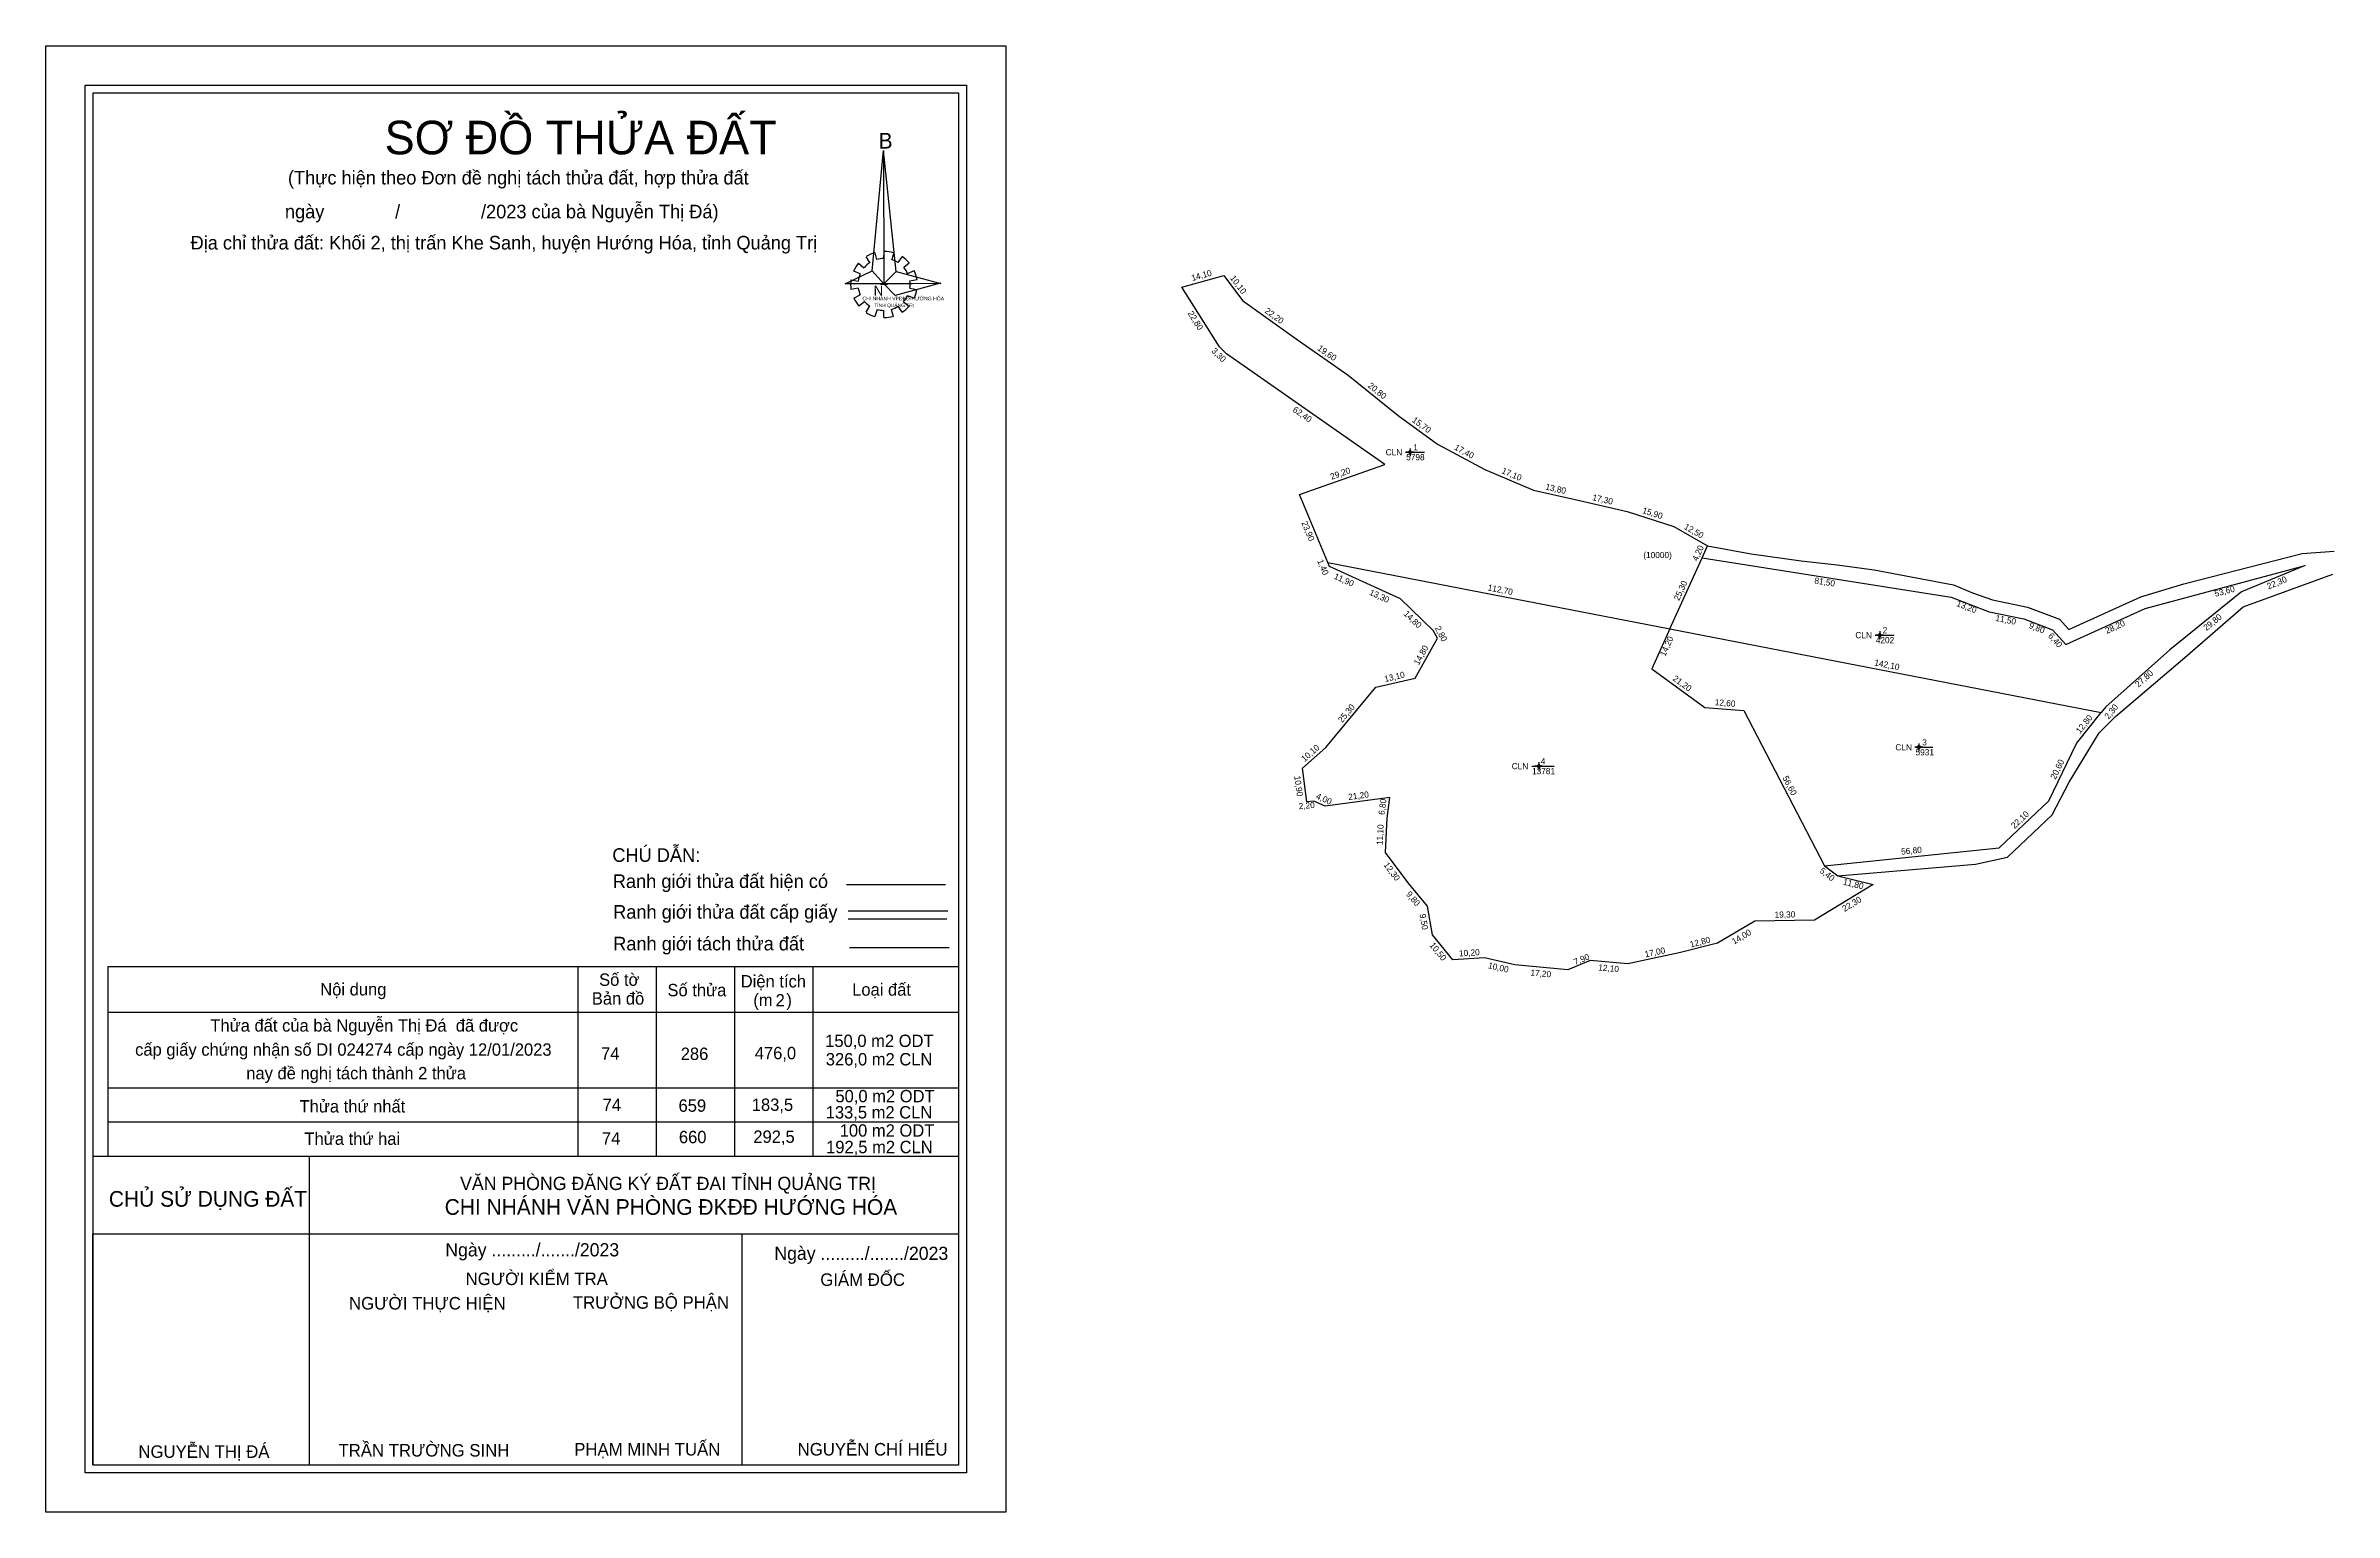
# Model space of a CAD drawing. Extents: x 546711 to 547451, y 1844242 to 1844717.
import ezdxf

# ---------------------------------------------------------------- set-up
doc = ezdxf.new("R2010")
doc.units = 0
for name, color, linetype in [('Level 1', 7, 'Continuous'), ('Level 10', 7, 'Continuous'), ('Level 11', 7, 'Continuous'), ('Level 13', 7, 'Continuous'), ('Level 2', 7, 'Continuous'), ('Level 23', 7, 'Continuous'), ('Level 4', 7, 'Continuous'), ('Level 5', 7, 'Continuous'), ('Level 51', 7, 'Continuous'), ('Level 62', 7, 'Continuous')]:
    doc.layers.add(name, color=color, linetype=linetype)

msp = doc.modelspace()

# ---------------------------------------------------------------- linework, layer by layer
at = {"layer": 'Level 1'}
for p, q in [((546973.75, 1844646.18), (546975.49, 1844644.65)), ((546977.44, 1844646.32), (546976.19, 1844648.21)), ((546979.05, 1844649.52), (546979.6, 1844647.27)), ((546981.98, 1844647.63), (546982.05, 1844649.96)), ((546985.04, 1844649.52), (546984.49, 1844647.19)), ((546986.58, 1844646.32), (546987.83, 1844648.21)), ((546990.14, 1844646.18), (546988.39, 1844644.72)), ((546971.3, 1844640.72), (546973.61, 1844640.35)), ((546973.61, 1844638.02), (546971.3, 1844637.66)), ((546974.3, 1844642.68), (546972.21, 1844643.55)), ((546980.86, 1844639.33), (546983.09, 1844639.33)), ((546989.65, 1844642.75), (546991.74, 1844643.77)), ((546992.72, 1844640.72), (546990.35, 1844640.35)), ((546990.35, 1844638.02), (546992.72, 1844637.66)), ((546992.72, 1844638.53), (546992.72, 1844638.53)), ((546992.72, 1844638.53), (546992.72, 1844638.53)), ((546972.21, 1844634.82), (546974.3, 1844635.84)), ((546975.7, 1844633.65), (546973.88, 1844632.2)), ((546976.19, 1844630.23), (546977.37, 1844632.27)), ((546979.74, 1844631.18), (546979.05, 1844628.92)), ((546981.98, 1844628.56), (546981.98, 1844630.82)), ((546984.28, 1844631.18), (546984.97, 1844629)), ((546987.83, 1844630.23), (546986.58, 1844632.2)), ((546988.27, 1844633.64), (546990.15, 1844632.26)), ((546991.77, 1844634.76), (546989.59, 1844635.59))]:
    msp.add_line(p, q, dxfattribs=at)
for points in [[(546981.84, 1844682.57), (546981.98, 1844639.41), (546978.21, 1844643.7)], [(546981.84, 1844682.57), (546981.98, 1844639.41), (546985.95, 1844643.41)], [(546969.42, 1844639.41), (546978.21, 1844643.7), (546981.98, 1844639.41)], [(547000.39, 1844639.55), (546981.98, 1844639.41), (546985.95, 1844643.41)], [(547000.25, 1844639.62), (546985.6, 1844635.69), (546981.98, 1844639.41)]]:
    msp.add_lwpolyline(points, close=True, dxfattribs=at)
for centre, major_axis, start_param, end_param in [((546982.01, 1844639.25), (10.76, 0), 2.439582, 2.724002), ((546982.01, 1844639.25), (8.43, 0), 2.133735, 2.444963), ((546982.01, 1844639.25), (10.76, 0), 1.84956, 2.139009), ((546982.01, 1844639.25), (8.43, 0), 1.569856, 1.856111), ((546982.01, 1844639.25), (10.76, 0), 1.279242, 1.563322), ((546982.01, 1844639.25), (8.43, 0), 1.002709, 1.275562), ((546982.01, 1844639.25), (10.76, 0), 0.710562, 0.996872), ((546981.94, 1844639.1), (9.02, -5.86), 3.569886, 3.856919), ((546982.01, 1844639.25), (8.43, 0), 2.723685, 3.015158), ((546982.01, 1844639.25), (8.43, 0), 3.2823, 3.561051), ((546982.01, 1844639.25), (8.43, 0), 0.426784, 0.706465), ((546982.01, 1844639.25), (8.43, 0), 6.135584, 6.416185), ((546982.01, 1844639.25), (10.76, 0), 0.139051, 0.433933), ((546982.01, 1844639.25), (10.76, 0), 5.849798, 6.138396), ((546982.01, 1844639.25), (10.76, 0), 3.569886, 3.856919), ((546982.01, 1844639.25), (8.43, 0), 3.860776, 4.132583), ((546981.95, 1844639.19), (10.76, 0), 4.147091, 4.436593), ((546982.01, 1844639.25), (8.43, 0), 4.438547, 4.71314), ((546982.01, 1844639.25), (8.43, 0), 4.990871, 5.284602), ((546982.01, 1844639.25), (10.76, 0), 5.285614, 5.570855), ((546982.01, 1844639.25), (8.43, 0), 5.549695, 5.830716), ((546982.01, 1844639.25), (10.76, 0), 4.71301, 4.997611)]:
    msp.add_ellipse(centre, major_axis=major_axis, ratio=0.995001, start_param=start_param, end_param=end_param, dxfattribs=at)
at = {"layer": 'Level 10'}
for p, q in [((547125.58, 1844549.24), (547236.25, 1844527.75)), ((547236.25, 1844527.75), (547246.66, 1844550.8)), ((547246.66, 1844550.8), (547248.39, 1844554.64)), ((547236.25, 1844527.75), (547375.77, 1844500.67)), ((547286.25, 1844451.1), (547290.56, 1844447.79))]:
    msp.add_line(p, q, dxfattribs=at)
for points in [[(547125.58, 1844549.24), (547116.41, 1844571.3), (547144, 1844581), (547092.83, 1844616.74), (547090.49, 1844619.07), (547078.35, 1844638.37), (547091.95, 1844642.12), (547098, 1844634), (547116.1, 1844621.07), (547132.16, 1844609.86), (547148.37, 1844596.82), (547161.02, 1844587.59), (547176.36, 1844579.36), (547192.08, 1844572.66), (547205.56, 1844569.67), (547222.39, 1844565.8), (547237.52, 1844560.86), (547248.39, 1844554.64), (547248.39, 1844554.64)], [(547290.56, 1844447.79), (547302.02, 1844445), (547282.98, 1844433.42), (547263.72, 1844433.16), (547251.63, 1844426.02), (547239.23, 1844422.86), (547222.58, 1844419.37), (547210.48, 1844420.45), (547203.19, 1844417.42), (547186.02, 1844419.05), (547176.25, 1844421.25), (547166.06, 1844420.61), (547159.42, 1844428.71), (547157.83, 1844438.05), (547151.55, 1844445.56), (547144.18, 1844455.43), (547144.76, 1844466.48), (547145.64, 1844473.21), (547124.68, 1844470.35), (547121, 1844472), (547118.83, 1844471.81), (547117.36, 1844482.66), (547124.98, 1844489.36), (547141.15, 1844508.85), (547153.88, 1844511.76), (547161, 1844524.76), (547159.7, 1844527.21), (547149.06, 1844537.45), (547137, 1844543.04), (547126.13, 1844547.92), (547125.58, 1844549.24)], [(547246.66, 1844550.8), (547327.19, 1844538.04), (547339.49, 1844533.25), (547350.78, 1844530.99), (547359.98, 1844527.48), (547364.3, 1844522.71), (547389.95, 1844534.38), (547441.74, 1844548.32), (547421.17, 1844539.72), (547398.01, 1844520.93), (547377.23, 1844502.5), (547375.77, 1844500.67)], [(547236.25, 1844527.75), (547230.4, 1844514.79), (547247.58, 1844502.31), (547260.16, 1844501.3), (547286.25, 1844451.1)], [(547286.25, 1844451.1), (547342.77, 1844456.88), (547358.84, 1844472.09), (547367.78, 1844490.65), (547375.77, 1844500.67)]]:
    msp.add_lwpolyline(points, dxfattribs=at)
at = {"layer": 'Level 11'}
for p, q in [((547152.17, 1844586.19), (547152.17, 1844585.56)), ((547151.55, 1844584.94), (547150.92, 1844584.94)), ((547152.17, 1844585.56), (547151.55, 1844584.94)), ((547151.55, 1844584.94), (547152.17, 1844584.31)), ((547152.8, 1844584.94), (547152.17, 1844585.56)), ((547152.17, 1844584.31), (547152.8, 1844584.94)), ((547152.17, 1844584.31), (547152.17, 1844583.69)), ((547153.42, 1844584.94), (547152.8, 1844584.94)), ((547304.1, 1844526.98), (547304.1, 1844526.35)), ((547303.47, 1844525.73), (547302.85, 1844525.73)), ((547304.1, 1844526.35), (547303.47, 1844525.73)), ((547303.47, 1844525.73), (547304.1, 1844525.1)), ((547304.72, 1844525.73), (547304.1, 1844526.35)), ((547304.1, 1844525.1), (547304.72, 1844525.73)), ((547304.1, 1844525.1), (547304.1, 1844524.48)), ((547305.35, 1844525.73), (547304.72, 1844525.73)), ((547316.76, 1844490.05), (547316.14, 1844489.43)), ((547316.76, 1844490.68), (547316.76, 1844490.05)), ((547317.39, 1844489.43), (547316.76, 1844490.05)), ((547193.19, 1844483.33), (547192.56, 1844483.33)), ((547193.81, 1844483.96), (547193.19, 1844483.33)), ((547193.19, 1844483.33), (547193.81, 1844482.71)), ((547193.81, 1844484.58), (547193.81, 1844483.96)), ((547194.44, 1844483.33), (547193.81, 1844483.96)), ((547193.81, 1844482.71), (547194.44, 1844483.33)), ((547193.81, 1844482.71), (547193.81, 1844482.08)), ((547195.06, 1844483.33), (547194.44, 1844483.33)), ((547316.14, 1844489.43), (547315.51, 1844489.43)), ((547316.14, 1844489.43), (547316.76, 1844488.8)), ((547316.76, 1844488.8), (547317.39, 1844489.43)), ((547316.76, 1844488.8), (547316.76, 1844488.18)), ((547318.01, 1844489.43), (547317.39, 1844489.43))]:
    msp.add_line(p, q, dxfattribs=at)
for centre in [(547152.17, 1844584.94), (547304.1, 1844525.73), (547316.76, 1844489.43), (547193.81, 1844483.33)]:
    msp.add_circle(centre, 0.15, dxfattribs=at)
at = {"layer": 'Level 13'}
for p, q in [((547150.75, 1844584.94), (547156.85, 1844584.94)), ((547302.69, 1844525.73), (547308.77, 1844525.73)), ((547191.52, 1844483.33), (547198.78, 1844483.33)), ((547315.64, 1844489.43), (547321.34, 1844489.43))]:
    msp.add_line(p, q, dxfattribs=at)
at = {"layer": 'Level 2'}
msp.add_lwpolyline([(546710.82, 1844716.51), (547021.41, 1844716.51), (547021.41, 1844241.82), (546710.82, 1844241.82)], close=True, dxfattribs=at)
at = {"layer": 'Level 23'}
for points in [[(547248.39, 1844554.64), (547248.4, 1844554.63), (547262.48, 1844552.02), (547278.69, 1844549.75), (547290.35, 1844548.46), (547302.34, 1844546.83), (547327.94, 1844541.97), (547334.1, 1844539.38), (547340.58, 1844537.11), (547351.92, 1844534.84), (547362.29, 1844530.88), (547365.3, 1844527.56), (547388.55, 1844538.13), (547402.5, 1844542.33), (547440.74, 1844552.19), (547451.15, 1844552.91)], [(547290.56, 1844447.79), (547335.1, 1844451.64), (547345.41, 1844453.86), (547359.87, 1844467.55), (547365.43, 1844478.18), (547375.09, 1844494.1), (547380.4, 1844499.37), (547402.83, 1844518.45), (547421.71, 1844534.94), (547450.75, 1844545.52)]]:
    msp.add_lwpolyline(points, dxfattribs=at)
at = {"layer": 'Level 51'}
msp.add_lwpolyline([(546723.57, 1844703.76), (547008.66, 1844703.76), (547008.66, 1844254.57), (546723.57, 1844254.57)], close=True, dxfattribs=at)
msp.add_lwpolyline([(547006.13, 1844357.1), (547006.13, 1844257.11), (546726.1, 1844257.11), (546726.1, 1844701.23), (547006.13, 1844701.23), (547006.13, 1844357.1)], dxfattribs=at)
at = {"layer": 'Level 62'}
for p, q in [((546969.89, 1844444.98), (547001.92, 1844444.98)), ((546970.4, 1844436.5), (547002.66, 1844436.5)), ((546970.4, 1844433.94), (547002.37, 1844433.94)), ((546970.86, 1844424.67), (547003.05, 1844424.67)), ((546883.02, 1844418.47), (546908.36, 1844418.47)), ((546883.02, 1844403.68), (546883.02, 1844418.47)), ((546908.36, 1844418.47), (546933.7, 1844418.47)), ((546908.36, 1844403.68), (546908.36, 1844418.47)), ((546933.7, 1844418.47), (546959.04, 1844418.47)), ((546933.7, 1844403.68), (546933.7, 1844418.47)), ((546959.04, 1844418.47), (547006.11, 1844418.47)), ((546959.04, 1844403.68), (546959.04, 1844418.47)), ((546731.02, 1844403.68), (546883.02, 1844403.68)), ((546731.02, 1844379.23), (546731.02, 1844403.68)), ((546883.02, 1844403.68), (546908.36, 1844403.68)), ((546883.02, 1844379.23), (546883.02, 1844403.68)), ((546908.36, 1844403.68), (546933.7, 1844403.68)), ((546908.36, 1844379.23), (546908.36, 1844403.68)), ((546933.7, 1844403.68), (546959.04, 1844403.68)), ((546933.7, 1844379.23), (546933.7, 1844403.68)), ((546959.04, 1844403.68), (547006.11, 1844403.68)), ((546959.04, 1844379.23), (546959.04, 1844403.68)), ((546731.02, 1844379.23), (546883.02, 1844379.23)), ((546731.02, 1844368.16), (546731.02, 1844379.23)), ((546883.02, 1844379.23), (546908.36, 1844379.23)), ((546883.02, 1844368.16), (546883.02, 1844379.23)), ((546908.36, 1844379.23), (546933.7, 1844379.23)), ((546908.36, 1844368.16), (546908.36, 1844379.23)), ((546933.7, 1844379.23), (546959.04, 1844379.23)), ((546933.7, 1844368.16), (546933.7, 1844379.23)), ((546959.04, 1844379.23), (547006.11, 1844379.23)), ((546959.04, 1844368.16), (546959.04, 1844379.23)), ((546731.02, 1844368.16), (546883.02, 1844368.16)), ((546731.02, 1844357.08), (546731.02, 1844368.16)), ((546883.02, 1844368.16), (546908.36, 1844368.16)), ((546883.02, 1844357.08), (546883.02, 1844368.16)), ((546908.36, 1844368.16), (546933.7, 1844368.16)), ((546908.36, 1844357.08), (546908.36, 1844368.16)), ((546933.7, 1844368.16), (546959.04, 1844368.16)), ((546933.7, 1844357.08), (546933.7, 1844368.16)), ((546959.04, 1844368.16), (547006.11, 1844368.16)), ((546959.04, 1844357.08), (546959.04, 1844368.16)), ((546726.08, 1844357.08), (546731.02, 1844357.08)), ((546796.09, 1844357.08), (546883.02, 1844357.08)), ((546796.09, 1844331.94), (546796.09, 1844357.08)), ((546883.02, 1844357.08), (546933.7, 1844357.08)), ((546908.36, 1844357.08), (546933.7, 1844357.08)), ((546933.7, 1844357.08), (546959.04, 1844357.08)), ((546959.04, 1844357.08), (547006.11, 1844357.08)), ((546723.53, 1844254.57), (546723.53, 1844354.63)), ((546726.08, 1844331.94), (546796.09, 1844331.94)), ((546726.08, 1844331.94), (546726.08, 1844331.94)), ((546726.08, 1844257.13), (546726.08, 1844331.94)), ((546796.09, 1844331.94), (546936.1, 1844331.94)), ((546796.09, 1844257.13), (546796.09, 1844331.94)), ((546936.1, 1844331.94), (547006.11, 1844331.94)), ((546936.1, 1844331.94), (546936.1, 1844331.94)), ((546936.1, 1844257.13), (546936.1, 1844331.94))]:
    msp.add_line(p, q, dxfattribs=at)
msp.add_lwpolyline([(546723.57, 1844703.76), (547008.66, 1844703.76), (547008.66, 1844254.57), (546723.57, 1844254.57)], close=True, dxfattribs=at)
for points in [[(547006.13, 1844357.1), (547006.13, 1844257.11), (546726.1, 1844257.11), (546726.1, 1844701.23), (547006.13, 1844701.23), (547006.13, 1844357.1)], [(546731.02, 1844403.68), (546731.02, 1844418.47), (546883.02, 1844418.47)], [(546731.02, 1844357.08), (546744.76, 1844357.08), (546796.09, 1844357.08)]]:
    msp.add_lwpolyline(points, dxfattribs=at)

# ---------------------------------------------------------------- texts
at = {"layer": 'Level 1'}
for s, height, p in [('B', 5.07, (546980.26, 1844683.23)), ('N', 3.17, (546978.65, 1844635.65)), ('CHI NHÁNH VPĐKĐ-HƯỚNG HÓA', 1.1979, (546975, 1844634.08)), ('TỈNH QUẢNG TRỊ', 1.1446, (546978.84, 1844631.92))]:
    msp.add_text(s, height=height, dxfattribs=at).set_placement(p)
at = {"layer": 'Level 10'}
msp.add_text('(10000)', height=2, dxfattribs=at).set_placement((547227.63, 1844550.66))
at = {"layer": 'Level 13'}
for s, p in [('1', (547153.24, 1844585.54)), ('2', (547305.06, 1844526.33)), ('3', (547317.87, 1844490.03)), ('4', (547194.46, 1844483.93))]:
    msp.add_text(s, height=2, dxfattribs=at).set_placement(p)
at = {"layer": 'Level 2'}
for p in [(547144.29, 1844583.94), (547296.23, 1844524.73), (547309.18, 1844488.43), (547185.06, 1844482.33)]:
    msp.add_text('CLN', height=2, dxfattribs=at).set_placement(p)
at = {"layer": 'Level 4'}
for s, p in [('5798', (547150.93, 1844582.34)), ('4202', (547302.84, 1844523.13)), ('13781', (547191.64, 1844480.73)), ('5931', (547315.72, 1844486.83))]:
    msp.add_text(s, height=2, dxfattribs=at).set_placement(p)
at = {"layer": 'Level 5'}
for s, rotation, p in [('14,10', 15.41541, (547081.73, 1844640.34)), ('10,10', 306.68883, (547093.82, 1844641.28)), ('22,80', 302.17053, (547080.14, 1844629.89)), ('22,20', 324.45933, (547104.97, 1844630.25)), ('3,30', 315.12269, (547087.75, 1844617.57)), ('19,60', 325.08467, (547122.02, 1844618.16)), ('20,80', 321.18535, (547138.34, 1844606.17)), ('62,40', 325.06739, (547114.02, 1844598.28)), ('15,70', 323.88385, (547152.64, 1844594.94)), ('17,40', 331.78618, (547166.28, 1844585.9)), ('29,20', 19.37048, (547126.79, 1844576.01)), ('17,10', 336.91588, (547181.6, 1844578.21)), ('13,80', 347.4937, (547195.84, 1844572.85)), ('17,30', 347.05015, (547211.01, 1844569.44)), ('15,90', 341.91795, (547227.16, 1844565.3)), ('23,90', 292.57464, (547116.97, 1844562.14)), ('12,50', 330.22107, (547240.61, 1844560.24)), ('1,40', 292.5741, (547122.11, 1844549.77)), ('4,20', 65.70342, (547245.15, 1844549.48)), ('11,90', 335.82268, (547127.35, 1844544.08)), ('112,70', 349.0135, (547177.17, 1844540.24)), ('25,30', 65.70354, (547239.2, 1844536.71)), ('81,50', 350.99634, (547282.87, 1844542.49)), ('53,60', 15.06492, (547412.71, 1844538.11)), ('22,30', 22.68905, (547429.88, 1844540.5)), ('13,30', 335.13153, (547138.8, 1844538.9)), ('13,20', 338.72252, (547328.76, 1844535.22)), ('14,80', 316.09749, (547149.94, 1844532.44)), ('2,80', 297.95097, (547160.12, 1844528.01)), ('11,50', 348.68031, (547341.43, 1844530.37)), ('9,80', 339.11706, (547352.18, 1844528.09)), ('28,20', 24.46415, (547377.6, 1844526.13)), ('29,80', 39.05286, (547409.82, 1844527.04)), ('14,80', 61.29082, (547154.99, 1844515.87)), ('14,20', 65.70349, (547234.71, 1844518.7)), ('6,40', 312.16589, (547358.43, 1844525.34)), ('13,10', 12.87622, (547144.1, 1844510.55)), ('21,20', 324.00437, (547236.93, 1844511.28)), ('142,10', 349.0135, (547302.26, 1844515.95)), ('27,80', 41.57016, (547387.8, 1844508.7)), ('12,60', 355.40979, (547250.69, 1844503.06)), ('25,30', 50.31899, (547130.21, 1844497.23)), ('12,80', 51.42876, (547368.95, 1844493.72)), ('2,30', 51.4287, (547378.17, 1844498.34)), ('10,10', 41.32404, (547118.05, 1844484.6)), ('20,60', 64.28077, (547360.99, 1844478.86)), ('10,90', 277.71567, (547114.68, 1844480.07)), ('21,20', 7.77005, (547132.32, 1844472.33)), ('56,60', 297.46185, (547272.58, 1844479.56)), ('2,20', 5.00392, (547116.23, 1844469.36)), ('4,00', 335.84999, (547121.54, 1844472.89)), ('6,80', 82.55039, (547143.88, 1844467.46)), ('22,10', 43.42513, (547347.74, 1844462.96)), ('11,10', 86.99538, (547143.3, 1844457.74)), ('56,80', 5.83904, (547311.15, 1844454.65)), ('12,30', 306.74896, (547143.5, 1844451.32)), ('5,40', 322.47641, (547284.45, 1844449.1)), ('11,80', 346.31721, (547292.1, 1844445)), ('9,80', 309.90299, (547150.76, 1844441.82)), ('22,30', 31.30769, (547292.74, 1844436.13)), ('9,50', 279.66116, (547155.24, 1844435.37)), ('14,00', 30.56486, (547257.02, 1844425.54)), ('19,30', 0.77342, (547270.12, 1844434.25)), ('10,50', 309.34329, (547158.35, 1844425.29)), ('10,20', 3.59384, (547168.08, 1844421.72)), ('17,00', 11.83835, (547228.32, 1844421.42)), ('12,80', 14.29687, (547243, 1844424.6)), ('10,00', 347.30985, (547177.28, 1844417.94)), ('17,20', 354.57699, (547191.06, 1844415.56)), ('7,90', 22.56962, (547205.65, 1844418.89)), ('12,10', 354.89951, (547213, 1844417.21))]:
    msp.add_text(s, height=2, rotation=rotation, dxfattribs=at).set_placement(p)
at = {"layer": 'Level 62'}
for s, height, p in [('SƠ ĐỒ THỬA ĐẤT', 10.8857, (546820.45, 1844681.35)), ('(Thực hiện theo Đơn đề nghị tách thửa đất, hợp thửa đất', 4.4, (546789.16, 1844671.61)), ('ngày              /                /2023 của bà Nguyễn Thị Đá)', 4.4, (546788.18, 1844660.64)), ('Địa chỉ thửa đất: Khối 2, thị trấn Khe Sanh, huyện Hướng Hóa, tỉnh Quảng Trị', 4.4, (546757.66, 1844650.56)), ('CHÚ DẪN:', 4.4, (546894.1, 1844452.35)), ('Ranh giới thửa đất hiện có', 4.4, (546894.26, 1844443.89)), ('Ranh giới thửa đất cấp giấy', 4.4, (546894.37, 1844433.95)), ('Ranh giới tách thửa đất', 4.4, (546894.38, 1844423.69)), ('Số tờ', 4, (546889.83, 1844412.22)), ('Diện tích', 4, (546935.65, 1844411.69)), ('Nội dung', 4, (546799.61, 1844409.09)), ('Bản đồ', 4, (546887.47, 1844406.14)), ('Số thửa', 4, (546911.94, 1844408.84)), ('(m   )', 4, (546939.71, 1844405.64)), ('2', 4, (546946.92, 1844405.54)), ('Loại đất', 4, (546971.69, 1844409.03)), ('Thửa đất của bà Nguyễn Thị Đá  đã được', 4, (546764.06, 1844397.4)), ('cấp giấy chứng nhận số DI 024274 cấp ngày 12/01/2023', 4, (546739.72, 1844389.6)), ('150,0 m2 ODT', 4, (546962.96, 1844392.42)), ('nay đề nghị tách thành 2 thửa', 4, (546775.67, 1844381.96)), ('74', 4, (546890.47, 1844388.33)), ('286', 4, (546916.23, 1844388.23)), ('476,0', 4, (546940.18, 1844388.45)), ('326,0 m2 CLN', 4, (546963.16, 1844386.46)), ('50,0 m2 ODT', 4, (546966.27, 1844374.52)), ('Thửa thứ nhất', 4, (546792.9, 1844371.22)), ('74', 4, (546890.96, 1844371.69)), ('659', 4, (546915.52, 1844371.46)), ('183,5', 4, (546939.21, 1844371.74)), ('133,5 m2 CLN', 4, (546963.13, 1844369.28)), ('Thửa thứ hai', 4, (546794.5, 1844360.75)), ('74', 4, (546890.74, 1844360.85)), ('660', 4, (546915.64, 1844361.28)), ('292,5', 4, (546939.72, 1844361.39)), ('100 m2 ODT', 4, (546967.66, 1844363.4)), ('192,5 m2 CLN', 4, (546963.26, 1844358.05)), ('VĂN PHÒNG ĐĂNG KÝ ĐẤT ĐAI TỈNH QUẢNG TRỊ', 4.2911, (546844.85, 1844346.12)), ('CHỦ SỬ DỤNG ĐẤT', 5.0676, (546731.23, 1844340.73)), ('CHI NHÁNH VĂN PHÒNG ĐKĐĐ HƯỚNG HÓA', 5.0676, (546839.87, 1844338.1)), ('Ngày ........./......./2023', 4.2758, (546840.07, 1844324.64)), ('Ngày ........./......./2023', 4.2758, (546946.52, 1844323.5)), ('NGƯỜI KIỂM TRA', 4.0537, (546846.64, 1844315.36)), ('GIÁM ĐỐC', 4.054, (546961.38, 1844315.1)), ('NGƯỜI THỰC HIỆN', 4.0537, (546808.93, 1844307.45)), ('TRƯỞNG BỘ PHẬN', 4.0537, (546881.33, 1844307.71)), ('NGUYỄN THỊ ĐÁ', 4.0468, (546740.79, 1844259.43)), ('TRẦN TRƯỜNG SINH', 4.0468, (546805.52, 1844259.86)), ('PHẠM MINH TUẤN', 4.0537, (546881.78, 1844260.19)), ('NGUYỄN CHÍ HIẾU', 4.0537, (546954.05, 1844260.19))]:
    msp.add_text(s, height=height, dxfattribs=at).set_placement(p)

doc.saveas('drawing.dxf')
